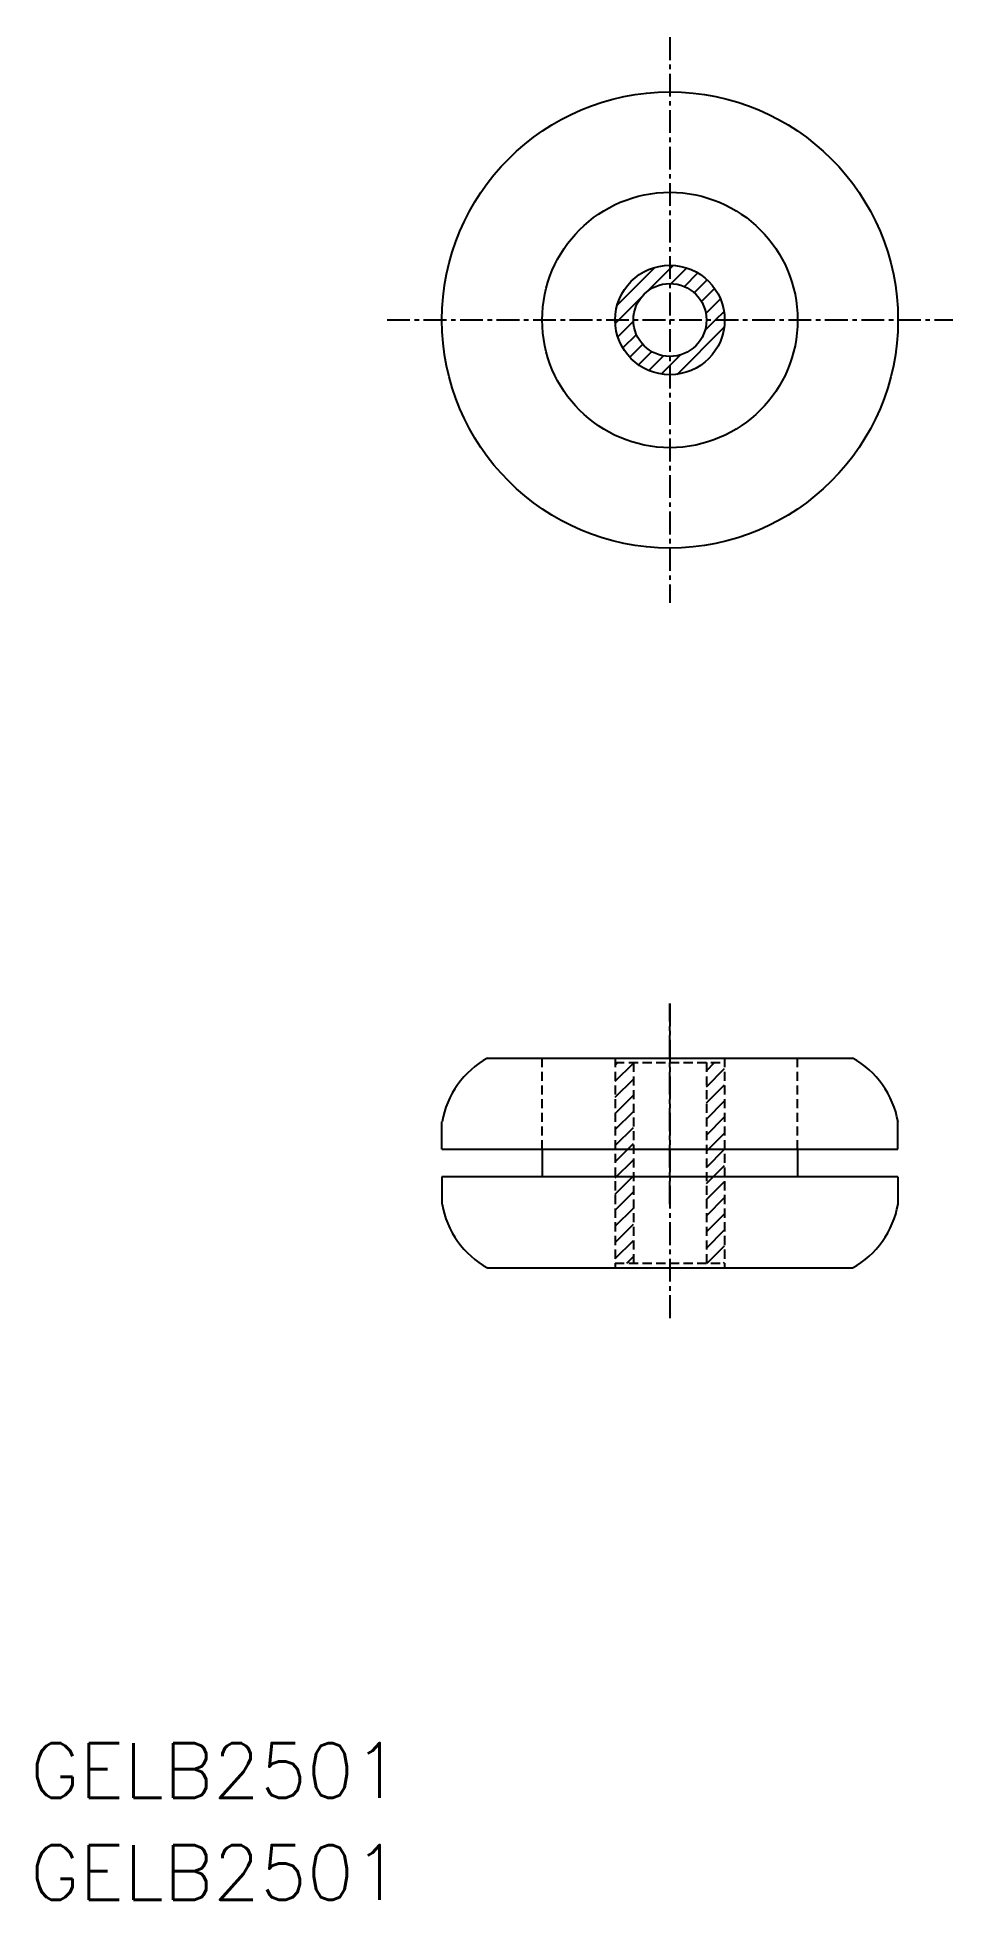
# Model space of a CAD drawing. Extents: x 30 to 80, y 14 to 116.
import ezdxf

# ---------------------------------------------------------------- set-up
doc = ezdxf.new("R2010")
doc.units = 0
doc.linetypes.add('CENTER', pattern=[2, 1.25, -0.25, 0.25, -0.25])
doc.linetypes.add('DASHED', pattern=[0.75, 0.5, -0.25])
doc.layers.get('0').update_dxf_attribs({"linetype": 'CONTINUOUS'})
doc.layers.add('CENTER', color=1, linetype='CENTER')
doc.styles.get("Standard").update_dxf_attribs({"font": 'romans.shx', "bigfont": 'bigfont.shx'})

# ---------------------------------------------------------------- blocks, each defined once
blk = doc.blocks.new('*X2')
at = {"color": 0}
for p, q in [((61.66, 59.68), (61.8, 59.82)), ((61.66, 58.8), (62.66, 59.8)), ((66.66, 59.38), (67.1, 59.82)), ((66.66, 58.5), (67.66, 59.5)), ((61.66, 57.92), (62.66, 58.92)), ((66.66, 57.61), (67.66, 58.61)), ((61.66, 57.03), (62.66, 58.03)), ((66.66, 56.73), (67.66, 57.73)), ((61.66, 56.15), (62.66, 57.15)), ((61.66, 55.27), (62.66, 56.27)), ((66.66, 55.85), (67.66, 56.85)), ((61.66, 54.38), (62.66, 55.38)), ((66.66, 54.96), (67.66, 55.96)), ((61.66, 53.5), (62.66, 54.5)), ((66.66, 54.08), (67.66, 55.08)), ((66.66, 53.19), (67.66, 54.19)), ((61.66, 52.61), (62.66, 53.61)), ((66.66, 52.31), (67.66, 53.31)), ((61.66, 51.73), (62.66, 52.73)), ((66.66, 51.43), (67.66, 52.43)), ((61.66, 50.85), (62.66, 51.85)), ((66.66, 50.54), (67.66, 51.54)), ((61.66, 49.96), (62.66, 50.96)), ((61.66, 49.08), (62.66, 50.08)), ((66.66, 49.66), (67.66, 50.66)), ((62.29, 48.82), (62.66, 49.19)), ((66.71, 48.82), (67.66, 49.78)), ((67.59, 48.82), (67.66, 48.89))]:
    blk.add_line(p, q, dxfattribs=at)
blk = doc.blocks.new('*X3')
at = {"color": 0}
for p, q in [((61.77, 101.34), (63.85, 103.42)), ((63.39, 102.07), (64.66, 103.34)), ((64.66, 103.34), (64.84, 103.52)), ((64.73, 102.53), (65.59, 103.38)), ((65.45, 102.37), (66.19, 103.11)), ((65.99, 102.02), (66.7, 102.73)), ((66.39, 101.54), (67.11, 102.26)), ((61.85, 100.53), (63.12, 101.8)), ((66.63, 100.89), (67.43, 101.69)), ((61.67, 100.35), (61.85, 100.53)), ((61.81, 99.61), (62.66, 100.46)), ((65.06, 97.55), (67.64, 100.13)), ((66.58, 99.96), (67.15, 100.53)), ((67.15, 100.53), (67.63, 101)), ((62.08, 99), (62.83, 99.74)), ((62.46, 98.49), (63.17, 99.2)), ((62.93, 98.08), (63.66, 98.8)), ((63.5, 97.76), (64.3, 98.56)), ((64.19, 97.57), (64.66, 98.04)), ((64.66, 98.04), (65.23, 98.61))]:
    blk.add_line(p, q, dxfattribs=at)

msp = doc.modelspace()

# ---------------------------------------------------------------- linework, layer by layer
at = {"color": 7, "linetype": 'CONTINUOUS'}
for p, q in [((54.66, 60.07), (74.66, 60.07)), ((52.16, 55.07), (52.16, 56.57)), ((77.16, 55.07), (77.16, 56.57)), ((52.16, 55.07), (77.16, 55.07)), ((57.66, 55.07), (57.66, 53.57)), ((71.66, 55.07), (71.66, 53.57)), ((77.16, 53.57), (52.16, 53.57)), ((52.16, 53.57), (52.16, 52.07)), ((77.16, 53.57), (77.16, 52.07)), ((54.66, 48.57), (74.66, 48.57))]:
    msp.add_line(p, q, dxfattribs=at)
at = {"color": 3, "linetype": 'DASHED'}
for p, q in [((57.66, 55.07), (57.66, 60.07)), ((61.66, 60.07), (61.66, 48.57)), ((61.66, 59.82), (67.66, 59.82)), ((62.66, 59.82), (62.66, 48.82)), ((66.66, 59.82), (66.66, 48.82)), ((67.66, 60.07), (67.66, 48.57)), ((71.66, 55.07), (71.66, 60.07)), ((61.66, 48.82), (67.66, 48.82))]:
    msp.add_line(p, q, dxfattribs=at)
at = {"color": 7, "linetype": 'CONTINUOUS'}
for radius in [12.5, 7, 3, 2]:
    msp.add_circle((64.66, 100.53), radius, dxfattribs=at)
for centre, start, end in [((57.09, 55.7), 118.9874, 169.9373), ((72.24, 55.7), 10.0627, 61.0126), ((57.09, 52.94), 190.0627, 241.0126), ((72.24, 52.94), 298.9874, 349.9373)]:
    msp.add_arc(centre, 5, start, end, dxfattribs=at)
at = {"layer": 'CENTER', "color": 1, "linetype": 'CENTER'}
for p, q in [((64.66, 116.03), (64.66, 85.03)), ((49.16, 100.53), (80.16, 100.53)), ((64.66, 63.07), (64.66, 45.57)), ((64.66, 52.07), (64.66, 63.07))]:
    msp.add_line(p, q, dxfattribs=at)

# ---------------------------------------------------------------- block references
at = {"color": 3, "linetype": 'CONTINUOUS'}
for name in ['*X3', '*X2']:
    msp.add_blockref(name, (0, 0), dxfattribs=at)

# ---------------------------------------------------------------- texts
at = {"color": 7, "linetype": 'CONTINUOUS'}
for p in [(29.59, 19.52), (29.59, 13.93)]:
    msp.add_text('GELB2501', height=3, dxfattribs=at).set_placement(p)

doc.saveas('drawing.dxf')
